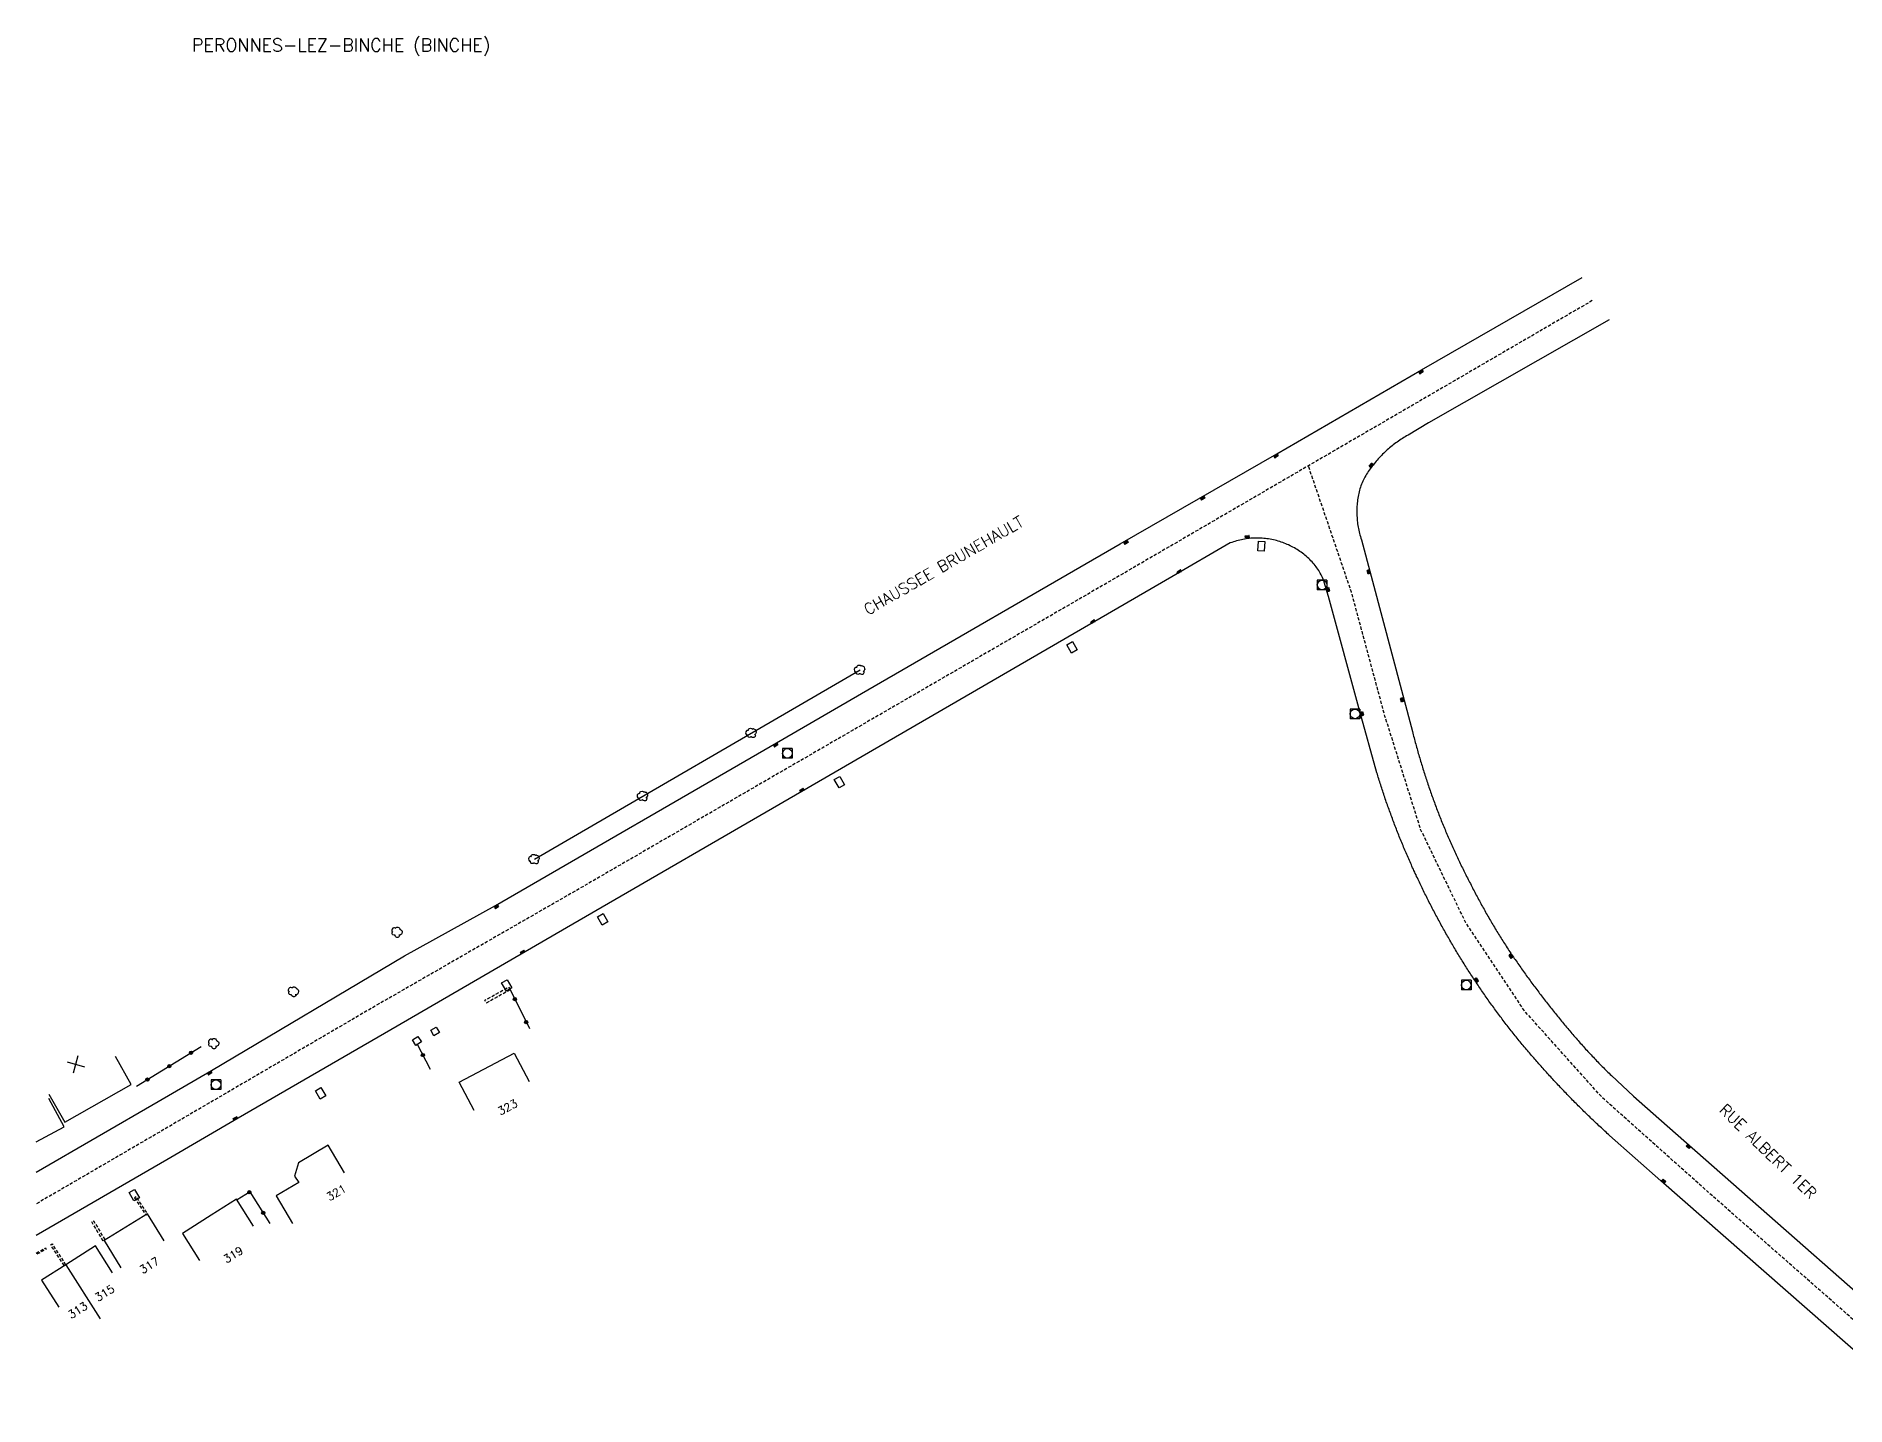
# Model space of a CAD drawing. Header units: millimetres. Extents: x 138000 to 139000, y 124000 to 124998.
# Drawn here: x 138000 to 138282.7, y 124784.3 to 124998.2 of the extents above; entities that cross this region are included whole.
import ezdxf
from ezdxf.enums import TextEntityAlignment as Align

# ---------------------------------------------------------------- set-up
doc = ezdxf.new("R2010")
doc.units = ezdxf.units.MM
doc.linetypes.add('DASHED', pattern=[0.75, 0.5, -0.25])
doc.layers.get('0').update_dxf_attribs({"linetype": 'CONTINUOUS'})
for name, color, linetype in [('W0001', 6, 'DASHED'), ('W0008', 7, 'CONTINUOUS'), ('W0100', 7, 'CONTINUOUS'), ('W0112', 1, 'DASHED'), ('W0300', 7, 'CONTINUOUS'), ('W0302', 3, 'CONTINUOUS'), ('W0322', 7, 'CONTINUOUS'), ('W0400', 7, 'CONTINUOUS'), ('W0420', 7, 'CONTINUOUS'), ('W0980', 7, 'CONTINUOUS'), ('W0989', 7, 'CONTINUOUS'), ('W0991', 7, 'CONTINUOUS'), ('W1102', 7, 'CONTINUOUS'), ('W1471', 7, 'CONTINUOUS')]:
    doc.layers.add(name, color=color, linetype=linetype)
doc.styles.get("Standard").update_dxf_attribs({"font": 'romans.shx', "width": 0.85})

# ---------------------------------------------------------------- blocks, each defined once
blk = doc.blocks.new('T400')
for p, q in [((-0.15, 0.3), (0.15, 0.3)), ((-0.15, -0.25), (-0.15, 0.3)), ((-0.15, 0.15), (0.15, 0.15)), ((-0.15, 0), (0.15, 0)), ((0.15, 0.3), (0.15, -0.25)), ((-0.15, -0.15), (0.15, -0.15)), ((-0.15, -0.25), (-0.15, -0.3)), ((-0.15, -0.3), (0.15, -0.3)), ((0.15, -0.3), (0.15, -0.25))]:
    blk.add_line(p, q)
blk = doc.blocks.new('T420')
for p, q in [((0.75, 0.75), (-0.75, 0.75)), ((-0.75, 0.75), (-0.75, -0.75)), ((0.75, 0.75), (0.75, -0.75)), ((0.75, -0.75), (-0.75, -0.75))]:
    blk.add_line(p, q)
blk.add_ellipse((0, 0), major_axis=(-0.53, 0.53), ratio=1, start_param=3.926991, end_param=10.210176)
blk = doc.blocks.new('t112o')
at = {"color": 0, "linetype": 'Continuous'}
for p, q in [((-0.5, 0.5), (0.5, 0.5)), ((-0.5, -0.5), (-0.5, 0.5)), ((0.5, 0.5), (0.5, -0.5)), ((0.5, -0.5), (-0.5, -0.5))]:
    blk.add_line(p, q, dxfattribs=at)
blk = doc.blocks.new('T300')
for p, q in [((-0.8, 0.51), (-0.86, 0.34)), ((-0.86, 0.34), (-0.86, 0.17)), ((-0.86, 0.17), (-0.74, 0.06)), ((-0.69, 0.63), (-0.8, 0.51)), ((-0.8, -0.06), (-0.74, 0.06)), ((-0.74, 0.06), (-0.69, 0.11)), ((-0.57, 0.69), (-0.69, 0.63)), ((-0.46, 0.69), (-0.57, 0.69)), ((-0.29, 0.63), (-0.46, 0.69)), ((-0.29, 0.63), (-0.17, 0.74)), ((-0.23, 0.57), (-0.29, 0.63)), ((-0.17, 0.74), (-0.06, 0.8)), ((-0.06, 0.8), (0.06, 0.8)), ((0.06, 0.8), (0.23, 0.74)), ((0.23, 0.74), (0.34, 0.63)), ((0.34, 0.63), (0.4, 0.51)), ((0.46, 0.46), (0.34, 0.46)), ((0.4, 0.51), (0.4, 0.46)), ((0.57, 0.4), (0.46, 0.46)), ((0.57, 0.4), (0.69, 0.29)), ((0.69, 0.29), (0.74, 0.17)), ((0.74, 0.06), (0.69, -0.17)), ((0.74, 0.17), (0.74, 0.06)), ((-0.8, -0.17), (-0.8, -0.06)), ((-0.8, -0.23), (-0.8, -0.17)), ((-0.74, -0.34), (-0.8, -0.23)), ((-0.69, -0.4), (-0.74, -0.34)), ((-0.51, -0.46), (-0.69, -0.4)), ((-0.4, -0.46), (-0.51, -0.46)), ((-0.4, -0.46), (-0.34, -0.46)), ((-0.34, -0.46), (-0.34, -0.4)), ((-0.34, -0.51), (-0.34, -0.46)), ((-0.29, -0.63), (-0.34, -0.51)), ((-0.17, -0.74), (-0.29, -0.63)), ((-0.06, -0.8), (-0.17, -0.74)), ((0.06, -0.8), (-0.06, -0.8)), ((0.17, -0.74), (0.06, -0.8)), ((0.23, -0.69), (0.17, -0.74)), ((0.29, -0.46), (0.23, -0.46)), ((0.29, -0.63), (0.23, -0.69)), ((0.46, -0.4), (0.29, -0.46)), ((0.34, -0.51), (0.29, -0.63)), ((0.34, -0.51), (0.34, -0.46)), ((0.57, -0.34), (0.46, -0.4)), ((0.63, -0.29), (0.57, -0.34)), ((0.69, -0.17), (0.63, -0.29))]:
    blk.add_line(p, q)
blk = doc.blocks.new('T1471')
at = {"color": 0, "linetype": 'Continuous', "flags": 128}
blk.add_lwpolyline([(-0.75, -0.5), (-0.75, 0.5), (0.75, 0.5), (0.75, -0.5), (-0.75, -0.5)], dxfattribs=at)
blk = doc.blocks.new('t322o')
at = {"color": 0, "linetype": 'Continuous'}
for radius in [0.25, 0.15]:
    blk.add_circle((0, 0), radius, dxfattribs=at)
blk = doc.blocks.new('t991o')
at = {"color": 0, "linetype": 'Continuous'}
for p, q in [((-1, 1), (1, -1)), ((-1, -1), (1, 1))]:
    blk.add_line(p, q, dxfattribs=at)

msp = doc.modelspace()

# ---------------------------------------------------------------- linework, layer by layer
at = {"layer": 'W0001', "flags": 128}
for points in [[(138243.1, 124956.93), (138169.33, 124914.01), (138122.87, 124887.1), (138086.06, 124865.78), (138053.14, 124846.85), (138013.16, 124823.5), (138000, 124815.85)], [(138522.21, 124587.34), (138452.38, 124649.64), (138414.78, 124682.74), (138371.11, 124721.11), (138329.79, 124757.42), (138303.44, 124780.57), (138279.12, 124801.94), (138261.21, 124817.68), (138244.62, 124832.49), (138232.49, 124846.01), (138223.33, 124859.77), (138216.28, 124874.35), (138210.71, 124892.02), (138205.48, 124911.39), (138198.74, 124931.12)]]:
    msp.add_lwpolyline(points, dxfattribs=at)
at = {"layer": 'W0008', "flags": 128}
for points in [[(138000, 124820.8), (138019.08, 124831.87), (138027.4, 124836.7), (138057.52, 124854.62), (138071.77, 124862.45), (138115.67, 124887.86), (138129.94, 124896.12), (138169.36, 124918.93), (138193.8, 124933.01), (138216.43, 124946.1), (138241.52, 124960.55)], [(138245.74, 124953.93), (138217.53, 124937.82), (138214.31, 124935.92), (138214.09, 124935.79), (138213.87, 124935.66), (138213.65, 124935.53), (138213.44, 124935.4), (138213.23, 124935.27), (138213.02, 124935.13), (138212.81, 124934.99), (138212.61, 124934.84), (138212.41, 124934.7), (138212.21, 124934.55), (138212.01, 124934.4), (138211.81, 124934.25), (138211.62, 124934.09), (138211.43, 124933.93), (138211.24, 124933.77), (138211.06, 124933.61), (138210.87, 124933.44), (138210.69, 124933.27), (138210.51, 124933.1), (138210.33, 124932.93), (138210.16, 124932.75), (138209.99, 124932.58), (138209.82, 124932.39), (138209.65, 124932.21), (138209.48, 124932.02), (138209.32, 124931.84), (138209.16, 124931.64), (138209, 124931.45), (138208.84, 124931.25), (138208.69, 124931.05), (138208.54, 124930.85), (138208.39, 124930.65), (138208.24, 124930.44), (138208.1, 124930.23), (138207.96, 124930.02), (138207.83, 124929.81), (138207.7, 124929.59), (138207.58, 124929.37), (138207.46, 124929.15), (138207.35, 124928.93), (138207.24, 124928.71), (138207.14, 124928.48), (138207.05, 124928.25), (138206.96, 124928.02), (138206.87, 124927.78), (138206.8, 124927.54), (138206.73, 124927.3), (138206.66, 124927.06), (138206.6, 124926.81), (138206.55, 124926.57), (138206.5, 124926.32), (138206.46, 124926.06), (138206.43, 124925.81), (138206.4, 124925.55), (138206.37, 124925.3), (138206.35, 124925.05), (138206.33, 124924.8), (138206.32, 124924.55), (138206.31, 124924.29), (138206.31, 124924.04), (138206.31, 124923.79), (138206.31, 124923.54), (138206.32, 124923.29), (138206.34, 124923.04), (138206.36, 124922.79), (138206.38, 124922.54), (138206.41, 124922.3), (138206.44, 124922.05), (138206.48, 124921.8), (138206.52, 124921.55), (138206.57, 124921.31), (138206.62, 124921.06), (138206.68, 124920.81), (138206.74, 124920.57), (138206.8, 124920.32), (138206.87, 124920.08), (138206.95, 124919.83), (138207.02, 124919.59), (138215, 124889.62), (138215.06, 124889.38), (138215.13, 124889.13), (138215.19, 124888.89), (138215.25, 124888.64), (138215.32, 124888.4), (138215.38, 124888.16), (138215.45, 124887.91), (138215.51, 124887.67), (138215.58, 124887.43), (138215.65, 124887.18), (138215.72, 124886.94), (138215.78, 124886.7), (138215.85, 124886.45), (138215.92, 124886.21), (138215.99, 124885.97), (138216.06, 124885.73), (138216.13, 124885.48), (138216.2, 124885.24), (138216.28, 124885), (138216.35, 124884.76), (138216.42, 124884.52), (138216.5, 124884.28), (138216.57, 124884.04), (138216.64, 124883.8), (138216.72, 124883.55), (138216.8, 124883.31), (138216.87, 124883.07), (138216.95, 124882.83), (138217.03, 124882.59), (138217.1, 124882.35), (138217.18, 124882.11), (138217.26, 124881.88), (138217.34, 124881.64), (138217.42, 124881.4), (138217.5, 124881.16), (138217.58, 124880.92), (138217.67, 124880.68), (138217.75, 124880.44), (138217.83, 124880.21), (138217.92, 124879.97), (138218, 124879.73), (138218.08, 124879.49), (138218.17, 124879.25), (138218.26, 124879.02), (138218.34, 124878.78), (138218.43, 124878.54), (138218.52, 124878.31), (138218.6, 124878.07), (138218.69, 124877.83), (138218.78, 124877.6), (138218.87, 124877.36), (138218.96, 124877.13), (138219.05, 124876.89), (138219.14, 124876.66), (138219.23, 124876.42), (138219.33, 124876.18), (138219.42, 124875.95), (138219.51, 124875.72), (138219.61, 124875.48), (138219.7, 124875.25), (138219.8, 124875.01), (138219.89, 124874.78), (138219.99, 124874.55), (138220.09, 124874.31), (138220.18, 124874.08), (138220.28, 124873.85), (138220.38, 124873.62), (138220.48, 124873.38), (138220.58, 124873.15), (138220.68, 124872.92), (138220.78, 124872.69), (138220.88, 124872.46), (138220.99, 124872.23), (138221.09, 124872), (138221.19, 124871.77), (138221.3, 124871.54), (138221.4, 124871.31), (138221.51, 124871.08), (138221.61, 124870.85), (138221.72, 124870.62), (138221.82, 124870.39), (138221.93, 124870.17), (138222.04, 124869.94), (138222.15, 124869.71), (138222.25, 124869.48), (138222.36, 124869.25), (138222.47, 124869.03), (138222.58, 124868.8), (138222.69, 124868.57), (138222.8, 124868.35), (138222.91, 124868.12), (138223.02, 124867.89), (138223.14, 124867.67), (138223.25, 124867.44), (138223.36, 124867.22), (138223.47, 124866.99), (138223.59, 124866.77), (138223.7, 124866.54), (138223.82, 124866.32), (138223.93, 124866.09), (138224.05, 124865.87), (138224.16, 124865.64), (138224.28, 124865.42), (138224.39, 124865.2), (138224.51, 124864.97), (138224.63, 124864.75), (138224.74, 124864.53), (138224.86, 124864.3), (138224.98, 124864.08), (138225.1, 124863.86), (138225.22, 124863.63), (138225.34, 124863.41), (138225.46, 124863.19), (138225.58, 124862.97), (138225.69, 124862.75), (138225.81, 124862.53), (138225.93, 124862.31), (138226.05, 124862.09), (138226.18, 124861.87), (138226.3, 124861.65), (138226.42, 124861.43), (138226.54, 124861.21), (138226.67, 124860.99), (138226.79, 124860.78), (138226.91, 124860.56), (138227.04, 124860.34), (138227.17, 124860.13), (138227.29, 124859.91), (138227.42, 124859.69), (138227.55, 124859.48), (138227.67, 124859.26), (138227.8, 124859.05), (138227.93, 124858.83), (138228.06, 124858.62), (138228.19, 124858.41), (138228.32, 124858.19), (138228.45, 124857.98), (138228.58, 124857.77), (138228.72, 124857.55), (138228.85, 124857.34), (138228.98, 124857.13), (138229.12, 124856.92), (138229.25, 124856.71), (138229.39, 124856.5), (138229.52, 124856.29), (138229.66, 124856.08), (138229.8, 124855.87), (138229.93, 124855.66), (138230.07, 124855.45), (138230.21, 124855.24), (138230.35, 124855.03), (138230.49, 124854.82), (138230.63, 124854.62), (138230.77, 124854.41), (138230.91, 124854.2), (138231.05, 124854), (138231.2, 124853.79), (138231.34, 124853.58), (138231.48, 124853.38), (138231.62, 124853.17), (138231.77, 124852.97), (138231.91, 124852.76), (138232.06, 124852.56), (138232.2, 124852.35), (138232.35, 124852.15), (138232.49, 124851.95), (138232.64, 124851.74), (138232.79, 124851.54), (138232.93, 124851.34), (138233.08, 124851.14), (138233.23, 124850.93), (138233.38, 124850.73), (138233.52, 124850.53), (138233.67, 124850.33), (138233.82, 124850.13), (138233.97, 124849.93), (138234.12, 124849.73), (138234.27, 124849.53), (138234.42, 124849.33), (138234.57, 124849.13), (138234.72, 124848.93), (138234.87, 124848.73), (138235.03, 124848.53), (138235.18, 124848.33), (138235.33, 124848.13), (138235.48, 124847.93), (138235.64, 124847.74), (138235.79, 124847.54), (138235.95, 124847.34), (138236.1, 124847.14), (138236.25, 124846.95), (138236.41, 124846.75), (138236.56, 124846.55), (138236.72, 124846.36), (138236.88, 124846.16), (138237.03, 124845.97), (138237.19, 124845.77), (138237.35, 124845.58), (138237.5, 124845.38), (138237.66, 124845.19), (138237.82, 124844.99), (138237.98, 124844.8), (138238.14, 124844.6), (138238.29, 124844.41), (138238.45, 124844.22), (138238.61, 124844.03), (138238.77, 124843.83), (138238.93, 124843.64), (138239.09, 124843.45), (138239.26, 124843.26), (138239.42, 124843.06), (138239.58, 124842.87), (138239.74, 124842.68), (138239.9, 124842.49), (138240.07, 124842.3), (138240.23, 124842.11), (138240.39, 124841.92), (138240.56, 124841.73), (138240.72, 124841.54), (138240.89, 124841.35), (138241.06, 124841.16), (138241.22, 124840.98), (138241.39, 124840.79), (138241.56, 124840.6), (138241.72, 124840.41), (138241.89, 124840.23), (138242.06, 124840.04), (138242.23, 124839.86), (138242.4, 124839.67), (138242.57, 124839.49), (138242.74, 124839.31), (138242.91, 124839.12), (138243.08, 124838.94), (138243.26, 124838.76), (138243.43, 124838.58), (138243.6, 124838.39), (138243.78, 124838.21), (138243.95, 124838.03), (138244.12, 124837.85), (138244.3, 124837.67), (138244.48, 124837.49), (138244.65, 124837.31), (138244.83, 124837.14), (138245, 124836.96), (138245.18, 124836.78), (138245.36, 124836.6), (138245.54, 124836.43), (138245.72, 124836.25), (138245.9, 124836.07), (138246.08, 124835.9), (138249.56, 124832.66), (138253.47, 124829.2), (138293.28, 124794.19)], [(138286.38, 124790.86), (138253.8, 124819.47), (138245.8, 124826.53), (138245.61, 124826.7), (138245.43, 124826.87), (138245.24, 124827.04), (138245.06, 124827.21), (138244.88, 124827.38), (138244.69, 124827.55), (138244.51, 124827.72), (138244.33, 124827.89), (138244.14, 124828.06), (138243.96, 124828.23), (138243.78, 124828.4), (138243.6, 124828.57), (138243.42, 124828.74), (138243.23, 124828.91), (138243.05, 124829.09), (138242.87, 124829.26), (138242.69, 124829.43), (138242.51, 124829.61), (138242.33, 124829.78), (138242.16, 124829.95), (138241.98, 124830.13), (138241.8, 124830.3), (138241.62, 124830.48), (138241.44, 124830.65), (138241.27, 124830.83), (138241.09, 124831), (138240.91, 124831.18), (138240.73, 124831.36), (138240.56, 124831.53), (138240.38, 124831.71), (138240.21, 124831.89), (138240.03, 124832.06), (138239.86, 124832.24), (138239.68, 124832.42), (138239.51, 124832.6), (138239.33, 124832.78), (138239.16, 124832.96), (138238.99, 124833.14), (138238.81, 124833.32), (138238.64, 124833.5), (138238.47, 124833.68), (138238.3, 124833.86), (138238.13, 124834.04), (138237.95, 124834.22), (138237.78, 124834.4), (138237.61, 124834.58), (138237.44, 124834.77), (138237.27, 124834.95), (138237.1, 124835.13), (138236.93, 124835.31), (138236.76, 124835.5), (138236.6, 124835.68), (138236.43, 124835.87), (138236.26, 124836.05), (138236.09, 124836.23), (138235.92, 124836.42), (138235.76, 124836.61), (138235.59, 124836.79), (138235.42, 124836.98), (138235.26, 124837.16), (138235.09, 124837.35), (138234.93, 124837.54), (138234.76, 124837.72), (138234.6, 124837.91), (138234.43, 124838.1), (138234.27, 124838.29), (138234.1, 124838.48), (138233.94, 124838.66), (138233.78, 124838.85), (138233.61, 124839.04), (138233.45, 124839.23), (138233.29, 124839.42), (138233.13, 124839.61), (138232.97, 124839.8), (138232.8, 124839.99), (138232.64, 124840.18), (138232.48, 124840.38), (138232.32, 124840.57), (138232.16, 124840.76), (138232, 124840.95), (138231.84, 124841.15), (138231.68, 124841.34), (138231.52, 124841.53), (138231.36, 124841.73), (138231.21, 124841.92), (138231.05, 124842.12), (138230.89, 124842.32), (138230.73, 124842.51), (138230.58, 124842.71), (138230.42, 124842.9), (138230.27, 124843.1), (138230.11, 124843.3), (138229.96, 124843.5), (138229.8, 124843.7), (138229.65, 124843.89), (138229.5, 124844.09), (138229.34, 124844.29), (138229.19, 124844.49), (138229.04, 124844.69), (138228.89, 124844.89), (138228.74, 124845.09), (138228.59, 124845.29), (138228.44, 124845.49), (138228.29, 124845.7), (138228.14, 124845.9), (138227.99, 124846.1), (138227.84, 124846.3), (138227.69, 124846.51), (138227.55, 124846.71), (138227.4, 124846.91), (138227.25, 124847.12), (138227.11, 124847.32), (138226.96, 124847.52), (138226.82, 124847.73), (138226.67, 124847.93), (138226.53, 124848.14), (138226.38, 124848.34), (138226.24, 124848.55), (138226.1, 124848.76), (138225.96, 124848.96), (138225.81, 124849.17), (138225.67, 124849.38), (138225.53, 124849.58), (138225.39, 124849.79), (138225.25, 124850), (138225.11, 124850.21), (138224.97, 124850.42), (138224.83, 124850.63), (138224.69, 124850.84), (138224.55, 124851.05), (138224.42, 124851.26), (138224.28, 124851.47), (138224.14, 124851.68), (138224.01, 124851.89), (138223.87, 124852.1), (138223.73, 124852.31), (138223.6, 124852.52), (138223.46, 124852.73), (138223.33, 124852.94), (138223.19, 124853.16), (138223.06, 124853.37), (138222.93, 124853.58), (138222.79, 124853.8), (138222.66, 124854.01), (138222.53, 124854.22), (138222.4, 124854.44), (138222.27, 124854.65), (138222.14, 124854.86), (138222.01, 124855.08), (138221.88, 124855.29), (138221.75, 124855.51), (138221.62, 124855.72), (138221.49, 124855.94), (138221.36, 124856.15), (138221.24, 124856.37), (138221.11, 124856.58), (138220.98, 124856.8), (138220.86, 124857.02), (138220.73, 124857.23), (138220.61, 124857.45), (138220.48, 124857.67), (138220.36, 124857.88), (138220.24, 124858.1), (138220.11, 124858.32), (138219.99, 124858.54), (138219.87, 124858.76), (138219.75, 124858.97), (138219.63, 124859.19), (138219.51, 124859.41), (138219.39, 124859.63), (138219.27, 124859.85), (138219.15, 124860.07), (138219.03, 124860.29), (138218.91, 124860.51), (138218.79, 124860.73), (138218.67, 124860.95), (138218.56, 124861.17), (138218.44, 124861.39), (138218.32, 124861.61), (138218.21, 124861.84), (138218.09, 124862.06), (138217.98, 124862.28), (138217.86, 124862.5), (138217.75, 124862.72), (138217.63, 124862.95), (138217.52, 124863.17), (138217.41, 124863.39), (138217.3, 124863.62), (138217.18, 124863.84), (138217.07, 124864.06), (138216.96, 124864.29), (138216.85, 124864.51), (138216.74, 124864.74), (138216.63, 124864.96), (138216.52, 124865.19), (138216.41, 124865.41), (138216.3, 124865.64), (138216.2, 124865.86), (138216.09, 124866.09), (138215.98, 124866.31), (138215.87, 124866.54), (138215.77, 124866.77), (138215.66, 124866.99), (138215.56, 124867.22), (138215.45, 124867.45), (138215.35, 124867.67), (138215.24, 124867.9), (138215.14, 124868.13), (138215.03, 124868.36), (138214.93, 124868.59), (138214.83, 124868.81), (138214.73, 124869.04), (138214.62, 124869.27), (138214.52, 124869.5), (138214.42, 124869.73), (138214.32, 124869.97), (138214.22, 124870.2), (138214.12, 124870.43), (138214.02, 124870.66), (138213.92, 124870.89), (138213.82, 124871.12), (138213.72, 124871.36), (138213.62, 124871.59), (138213.53, 124871.82), (138213.43, 124872.05), (138213.33, 124872.29), (138213.24, 124872.52), (138213.14, 124872.75), (138213.05, 124872.99), (138212.95, 124873.22), (138212.86, 124873.45), (138212.77, 124873.69), (138212.67, 124873.92), (138212.58, 124874.16), (138212.49, 124874.39), (138212.4, 124874.63), (138212.31, 124874.86), (138212.22, 124875.1), (138212.13, 124875.33), (138212.04, 124875.57), (138211.95, 124875.8), (138211.86, 124876.04), (138211.77, 124876.28), (138211.69, 124876.51), (138211.6, 124876.75), (138211.51, 124876.98), (138211.43, 124877.22), (138211.34, 124877.46), (138211.26, 124877.7), (138211.17, 124877.93), (138211.09, 124878.17), (138211.01, 124878.41), (138210.92, 124878.65), (138210.84, 124878.88), (138210.76, 124879.12), (138210.68, 124879.36), (138210.6, 124879.6), (138210.52, 124879.84), (138210.44, 124880.08), (138210.36, 124880.32), (138210.28, 124880.56), (138210.2, 124880.8), (138210.12, 124881.04), (138210.05, 124881.28), (138209.97, 124881.52), (138209.89, 124881.76), (138209.82, 124882), (138209.74, 124882.24), (138209.67, 124882.48), (138209.59, 124882.72), (138209.52, 124882.96), (138209.45, 124883.2), (138206.8, 124892.77), (138201.91, 124910.73), (138201.23, 124912.97), (138201.14, 124913.21), (138201.04, 124913.44), (138200.94, 124913.67), (138200.83, 124913.9), (138200.72, 124914.12), (138200.61, 124914.34), (138200.48, 124914.55), (138200.36, 124914.76), (138200.22, 124914.97), (138200.08, 124915.17), (138199.94, 124915.37), (138199.79, 124915.56), (138199.64, 124915.76), (138199.48, 124915.94), (138199.31, 124916.13), (138199.14, 124916.31), (138198.97, 124916.48), (138198.79, 124916.66), (138198.6, 124916.83), (138198.41, 124916.99), (138198.21, 124917.16), (138198.01, 124917.31), (138197.81, 124917.47), (138197.61, 124917.62), (138197.4, 124917.76), (138197.19, 124917.91), (138196.98, 124918.04), (138196.77, 124918.17), (138196.55, 124918.3), (138196.33, 124918.42), (138196.11, 124918.54), (138195.89, 124918.65), (138195.66, 124918.76), (138195.44, 124918.86), (138195.21, 124918.96), (138194.98, 124919.05), (138194.74, 124919.14), (138194.51, 124919.22), (138194.27, 124919.3), (138194.03, 124919.37), (138193.78, 124919.44), (138193.54, 124919.5), (138193.29, 124919.56), (138193.04, 124919.61), (138192.79, 124919.66), (138192.53, 124919.7), (138192.27, 124919.74), (138192.02, 124919.77), (138191.77, 124919.79), (138191.51, 124919.82), (138191.26, 124919.83), (138191.01, 124919.84), (138190.76, 124919.84), (138190.51, 124919.84), (138190.25, 124919.84), (138190, 124919.82), (138189.75, 124919.81), (138189.51, 124919.78), (138189.26, 124919.75), (138189.01, 124919.72), (138188.76, 124919.68), (138188.51, 124919.63), (138188.27, 124919.58), (138188.02, 124919.53), (138187.77, 124919.47), (138187.53, 124919.4), (138187.28, 124919.33), (138187.04, 124919.25), (138186.8, 124919.16), (138186.55, 124919.08), (138177.39, 124913.78), (138134.25, 124888.76), (138119.6, 124880.27), (138083.81, 124859.54), (138055.42, 124843.05), (138031.55, 124829.23), (138020.39, 124822.76), (138000, 124810.94)]]:
    msp.add_lwpolyline(points, dxfattribs=at)
at = {"layer": 'W0100', "flags": 128}
for points in [[(138002, 124832.97), (138004.47, 124828.62), (138014.84, 124834.52), (138012.37, 124838.87)], [(138068.4, 124830.46), (138066.08, 124834.89), (138074.69, 124839.41), (138077.02, 124834.98)], [(138000, 124825.54), (138004.35, 124827.9), (138001.97, 124832.29)], [(138048.19, 124820.71), (138045.63, 124825.01), (138040.98, 124822.25), (138040.37, 124820.16), (138041.04, 124819.17), (138037.51, 124817.13), (138040.02, 124812.8)], [(138033.96, 124812.36), (138031.28, 124816.58), (138027.34, 124814.09), (138022.84, 124811.25), (138025.5, 124807.02)], [(138020.01, 124810.07), (138017.38, 124814.32), (138010.61, 124810.12), (138013.24, 124805.87)], [(138011.94, 124805.1), (138009.26, 124809.32), (138004.61, 124806.36), (138000.84, 124803.95), (138003.53, 124799.73)]]:
    msp.add_lwpolyline(points, dxfattribs=at)
at = {"layer": 'W0112', "flags": 128}
for points in [[(138074.02, 124849.28), (138070.31, 124847.22), (138070.07, 124847.65), (138073.77, 124849.71)], [(138015.35, 124816.81), (138017.13, 124814.14), (138017.39, 124814.31), (138015.62, 124816.99)], [(138010.46, 124810.06), (138008.67, 124813.06), (138008.95, 124813.23), (138010.74, 124810.22)], [(138004.37, 124806.21), (138002.28, 124809.44), (138002.51, 124809.59), (138004.6, 124806.35)]]:
    msp.add_lwpolyline(points, close=True, dxfattribs=at)
msp.add_lwpolyline([(138000, 124808.15), (138001.44, 124808.97), (138001.54, 124808.78), (138000, 124807.91)], dxfattribs=at)
at = {"layer": 'W0302', "flags": 128}
msp.add_lwpolyline([(138077.87, 124869.69), (138128.74, 124899.25)], dxfattribs=at)
at = {"layer": 'W0322', "flags": 128}
for points in [[(138073.89, 124849.63), (138077.06, 124843.22)], [(138015.68, 124834.22), (138025.76, 124840.43)], [(138059.49, 124840.88), (138061.54, 124836.9)], [(138036.54, 124812.77), (138033.41, 124817.74), (138031.4, 124816.51)]]:
    msp.add_lwpolyline(points, dxfattribs=at)
at = {"layer": 'W1102', "flags": 128}
msp.add_lwpolyline([(138004.61, 124806.36), (138009.98, 124797.92)], dxfattribs=at)

# ---------------------------------------------------------------- block references
at = {"layer": 'W0112'}
for p, rotation in [((138059.49, 124841.3), 122.2626683423623), ((138062.32, 124842.79), 119.7927365971257)]:
    msp.add_blockref('t112o', p, dxfattribs=dict(at, rotation=rotation))
at = {"layer": 'W0300', "rotation": 30.16504711260523}
for p in [(138128.74, 124899.25), (138128.74, 124899.25), (138111.78, 124889.4), (138094.82, 124879.54), (138077.87, 124869.69)]:
    msp.add_blockref('T300', p, dxfattribs=at)
at = {"layer": 'W0300'}
for p in [(138056.42, 124858.27), (138040.25, 124848.97), (138027.78, 124840.87)]:
    msp.add_blockref('T300', p, dxfattribs=at)
at = {"layer": 'W0322'}
for p, rotation in [((138074.77, 124847.84), 296.3001326965509), ((138076.55, 124844.25), 296.3001326965509), ((138024.19, 124839.46), 31.63316359450231), ((138060.41, 124839.1), 297.2664213611746), ((138017.38, 124835.27), 31.63316359450231), ((138020.79, 124837.36), 31.63316359450231), ((138033.29, 124817.67), 211.3575753504753), ((138035.47, 124814.46), 122.226405859208)]:
    msp.add_blockref('t322o', p, dxfattribs=dict(at, rotation=rotation))
at = {"layer": 'W0400'}
for p, rotation in [((138216.33, 124945.76), 300.0547100671191), ((138193.68, 124932.65), 299.9442100423248), ((138208.53, 124931.19), 138.4891835100466), ((138182.23, 124926.05), 299.9442100408585), ((138170.26, 124919.14), 299.9442100436294), ((138189.21, 124920.06), 97.85062489042214), ((138178.58, 124914.61), 120.0148256678384), ((138208.14, 124914.55), 194.9074927574821), ((138201.85, 124911.82), 16.96614810720614), ((138165.08, 124906.79), 120.1101353168693), ((138207.13, 124892.41), 15.48086284736713), ((138213.35, 124894.55), 194.9074927572798), ((138115.54, 124887.51), 300.0598824509299), ((138119.63, 124880.47), 120.0893853214359), ((138071.91, 124862.23), 302.715053269503), ((138076, 124855.18), 120.1568186434296), ((138230.38, 124854.53), 214.0766281176483), ((138225.01, 124850.84), 33.52440590873562), ((138027.11, 124836.28), 300.1292835014522), ((138031.13, 124829.21), 120.0949048934513), ((138258.09, 124824.79), 228.6729602741641), ((138254.27, 124819.43), 48.71749287262724)]:
    msp.add_blockref('T400', p, dxfattribs=dict(at, rotation=rotation))
at = {"layer": 'W0420'}
for p in [(138200.89, 124912.52), (138206.03, 124892.38), (138117.36, 124886.21), (138223.4, 124850.03), (138028.08, 124834.47)]:
    msp.add_blockref('T420', p, dxfattribs=at)
at = {"layer": 'W0991', "rotation": 29.61673984801674}
msp.add_blockref('t991o', (138006.2, 124837.66), dxfattribs=at)
at = {"layer": 'W1471'}
for p, rotation in [((138191.4, 124918.59), 86.59829995496666), ((138161.82, 124902.77), 120.1101353223737), ((138125.48, 124881.71), 120.0893853181474), ((138088.5, 124860.29), 120.0846112720126), ((138073.51, 124849.97), 120.1568186467706), ((138044.43, 124833.12), 120.0671539782832), ((138015.31, 124817.22), 120.0916570294787)]:
    msp.add_blockref('T1471', p, dxfattribs=dict(at, rotation=rotation))

# ---------------------------------------------------------------- texts
at = {"layer": 'W0980'}
msp.add_text('PERONNES-LEZ-BINCHE (BINCHE)', height=2, dxfattribs=at).set_placement((138047.64, 124996.7), align=Align.MIDDLE)
at = {"layer": 'W0989'}
for s, rotation, p in [('CHAUSSEE BRUNEHAULT', 29.9677, (138141.75, 124915.56)), ('RUE ALBERT 1ER', 315.8973, (138270.57, 124824.05))]:
    msp.add_text(s, height=1.75, rotation=rotation, dxfattribs=at).set_placement(p, align=Align.MIDDLE)
at = {"layer": 'W0991'}
for s, rotation, p in [('323', 27.7079, (138073.64, 124830.95)), ('321', 30.6803, (138046.88, 124817.61)), ('317', 31.7011, (138017.68, 124806.26)), ('319', 31.585, (138030.78, 124807.92)), ('315', 32.4591, (138010.69, 124801.93)), ('313', 32.5902, (138006.49, 124799.25))]:
    msp.add_text(s, height=1.25, rotation=rotation, dxfattribs=at).set_placement(p, align=Align.MIDDLE)

doc.saveas('drawing.dxf')
